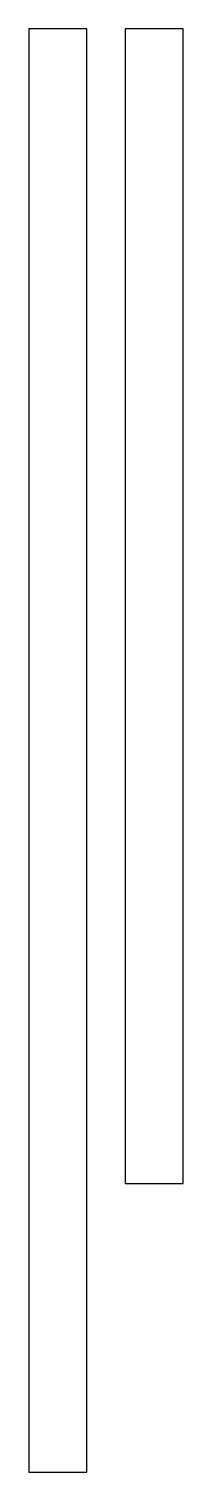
# Model space of a CAD drawing. Header units: millimetres. Extents: x -28 to -20, y -50 to 25.
import ezdxf

# ---------------------------------------------------------------- set-up
doc = ezdxf.new("R2010")
doc.units = ezdxf.units.MM
doc.layers.get('0').update_dxf_attribs({"linetype": 'CONTINUOUS'})

msp = doc.modelspace()

# ---------------------------------------------------------------- linework, layer by layer
for points in [[(-25, 25), (-28, 25), (-28, -50), (-25, -50)], [(-20, 25), (-23, 25), (-23, -35), (-20, -35)]]:
    msp.add_lwpolyline(points, close=True)

doc.saveas('drawing.dxf')
